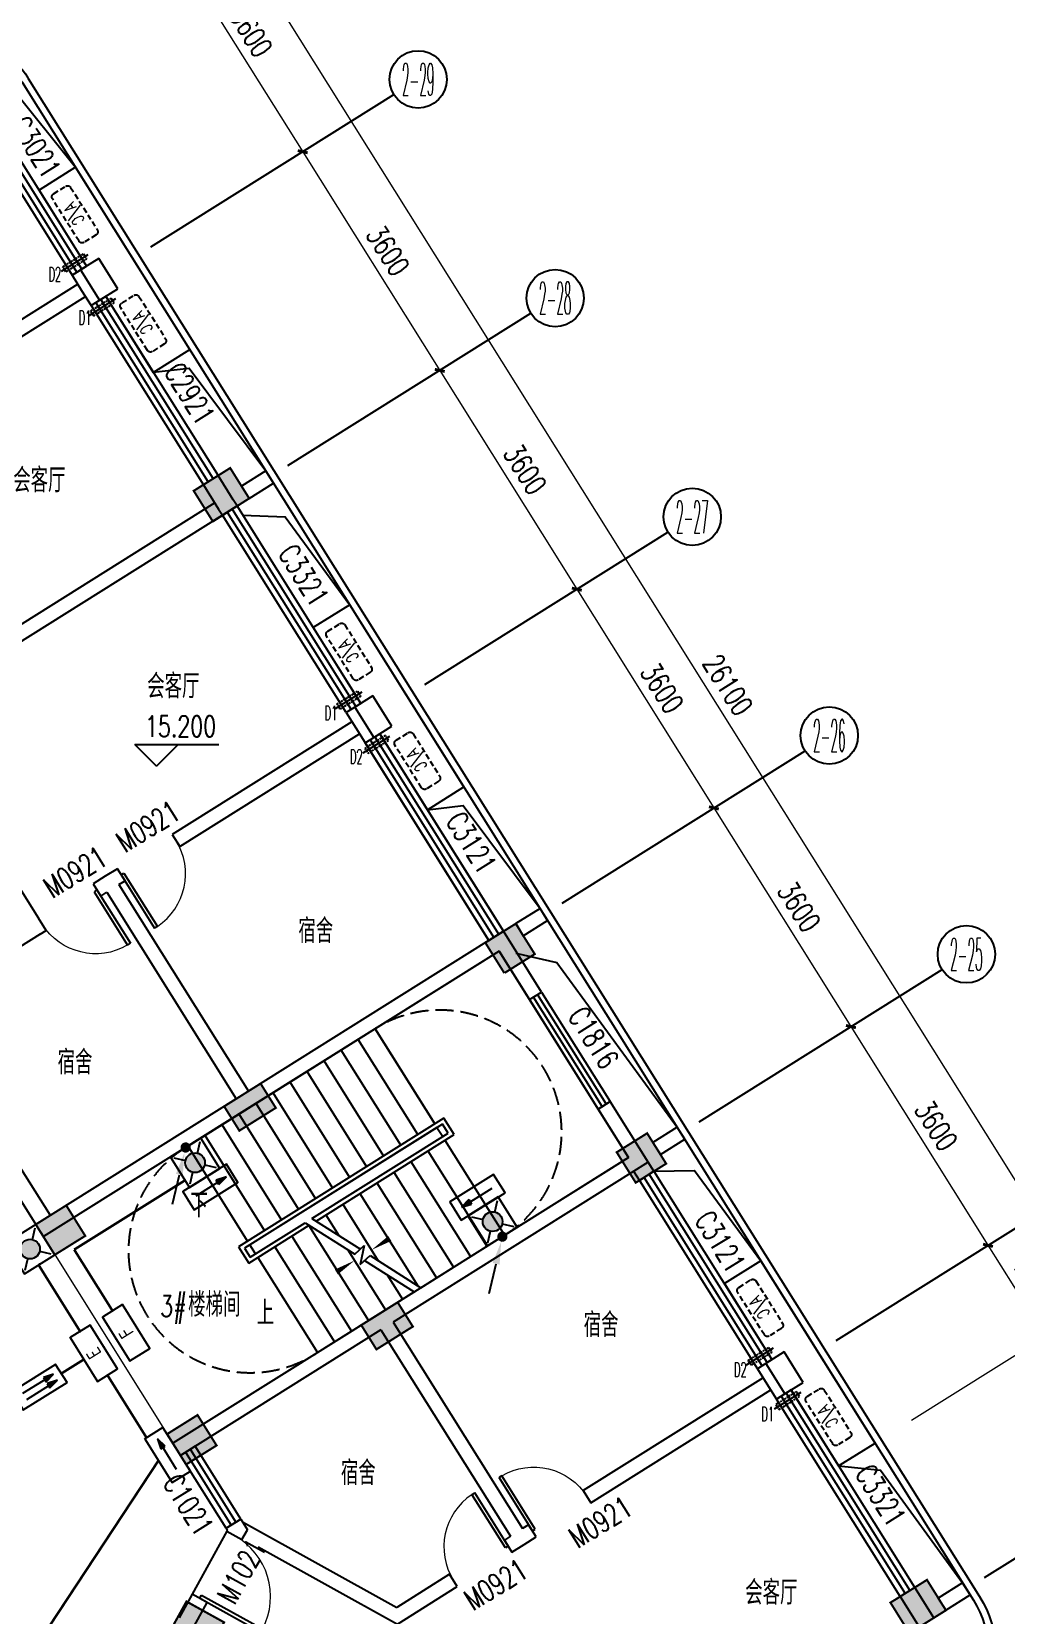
# Model space of a CAD drawing. Extents: x -9422388 to 15610651, y -1992469 to 953794.
# Drawn here: x -2544305 to -2530723, y -278050 to -255977 of the extents above; entities that cross this region are included whole.
import ezdxf
from ezdxf.enums import TextEntityAlignment as Align

# ---------------------------------------------------------------- set-up
doc = ezdxf.new("R2010")
doc.units = 0
doc.header["$LTSCALE"] = 1000
for name, pattern in [('( Hidden )', [0.375, 0.25, -0.125]), ('ACAD_ISO04W100', [30, 24, -3, 0, -3]), ('DASH', [0.35, 0.25, -0.1])]:
    doc.linetypes.add(name, pattern=pattern)
for name, color, linetype in [('A-ANNO-TEXT', 7, 'Continuous'), ('A-ELEV-LIN-0.3', 30, 'Continuous'), ('A-ELEV-LIN-0.4', 40, 'Continuous'), ('A-FLOR-HVAC', 4, 'Continuous'), ('A-FLOR-OTHER1-ON', 253, 'Continuous'), ('A-FLOR-OTHER2-ON', 83, 'Continuous'), ('A-SECT-DOOR', 141, 'Continuous'), ('AXIS', 3, 'Continuous'), ('AXIS_TEXT', 7, 'Continuous'), ('C-KZ', 2, 'Continuous'), ('C-Z-HATCH', 253, 'Continuous'), ('COLUMN', 9, 'Continuous'), ('DIM_ELEV', 3, 'Continuous'), ('DIM_SYMB', 3, 'Continuous'), ('EQUIP-应急', 3, 'Continuous'), ('LWIRE', 4, 'Continuous'), ('PUB_TEXT', 7, 'Continuous'), ('STAIR', 2, 'Continuous'), ('WALL', 9, 'Continuous'), ('WINDOW', 4, 'Continuous'), ('WINDOW_TEXT', 7, 'Continuous'), ('WIRE-应急', 1, 'DASH')]:
    doc.layers.add(name, color=color, linetype=linetype)
doc.layers.add('建筑底图', color=8, linetype='Continuous', lineweight=5)
doc.styles.add('_SIMPLEX', font='SIMPLEX.shx', dxfattribs={"width": 0.7})
doc.styles.add('_TCH_AXIS', font='COMPLEX', dxfattribs={"bigfont": 'GBCBIG'})
doc.styles.add('_TCH_DIM', font='SIMPLEX', dxfattribs={"bigfont": 'GBCBIG'})
doc.styles.add('_TCH_DIM_T3', font='SIMPLEX', dxfattribs={"width": 0.705882, "bigfont": 'GBCBIG'})
doc.styles.add('_TCH_WINDOW', font='SIMPLEX', dxfattribs={"height": 3.5, "bigfont": 'GBCBIG'})
doc.styles.add('_TEL_ATTDEF', font='GBENOR', dxfattribs={"width": 0.8, "height": 3, "bigfont": 'GBCBIG'})
doc.styles.add('_TEL_DIM', font='SIMPLEX', dxfattribs={"width": 0.8, "height": 3.5, "bigfont": 'HZTXT'})
doc.styles.add('COMPLEX', font='COMPLEX')
doc.styles.get("Standard").update_dxf_attribs({"font": 'gbenor.shx', "bigfont": 'gbcbig.shx'})
doc.dimstyles.new('_TCH_ARCH&&100', dxfattribs={"dimtxt": 297.5, "dimasz": 100, "dimexe": 250, "dimexo": 300, "dimgap": 126.25, "dimtad": 1, "dimdec": 0, "dimzin": 0, "dimdsep": 46, "dimtxsty": '_TCH_DIM_T3', "dimblk": 'ARCHTICK', "dimcen": 0.09, "dimclrt": 7, "dimazin": 2, "dimtfac": 1, "dimtdec": 0, "dimtix": 1, "dimtmove": 2, "dimatfit": 3, "dimfxl": 0, "dimtolj": 1, "dimtzin": 0, "dimarcsym": 0})

# ---------------------------------------------------------------- blocks, each defined once
blk = doc.blocks.new('KTWJ1')
at = {"layer": 'A-FLOR-HVAC', "color": 0, "linetype": '( Hidden )', "ltscale": 0.3}
blk.add_lwpolyline([(152982, -14209, 0.414214), (153032, -14259), (153732, -14259, 0.414214), (153782, -14209), (153782, -14009, 0.414214), (153732, -13959), (153032, -13959, 0.414214), (152982, -14009)], format="xyb", close=True, dxfattribs=at)
at = {"layer": 'A-FLOR-HVAC', "color": 0, "style": '_TCH_WINDOW', "width": 0.705882}
blk.add_text('A/C', height=170, dxfattribs=at).set_placement((153214, -14188))
blk = doc.blocks.new('KTB')
at = {"layer": 'A-SECT-DOOR', "color": 0}
for points in [[(1060656, -376423), (1061320, -377483), (1061828, -377164), (1060235, -374622), (1059726, -374941), (1060390, -376000)], [(1064480, -382524), (1065143, -383583), (1065652, -383265), (1064059, -380723), (1063550, -381041), (1064214, -382101)], [(1070215, -391675), (1070879, -392734), (1071387, -392416), (1069794, -389874), (1069286, -390192), (1069950, -391252)]]:
    blk.add_lwpolyline(points, dxfattribs=at)
at = {"layer": 'A-FLOR-HVAC', "color": 8, "xscale": -1}
for p, rotation in [((966813, -252808), 122.0782976835921), ((967766, -254329), 122.0782976836109), ((970637, -258909), 122.0782976835921), ((971590, -260429), 122.0782976836109), ((976372, -268060), 122.0782976835921), ((977325, -269581), 122.0782976836109)]:
    blk.add_blockref('KTWJ1', p, dxfattribs=dict(at, rotation=rotation))
blk = doc.blocks.new('宿舍楼柱网1')
at = {"layer": 'C-Z-HATCH'}
h = blk.add_hatch(color=0, dxfattribs=at)
h.dxf.hatch_style = 1
h.paths.add_polyline_path([(649437, 161642), (649946, 161960), (649681, 162384), (649172, 162066)])
h = blk.add_hatch(color=0, dxfattribs=at)
h.dxf.hatch_style = 1
h.paths.add_polyline_path([(653505, 155340), (653929, 155605), (653664, 156029), (653240, 155764)])
h = blk.add_hatch(color=0, dxfattribs=at)
h.dxf.hatch_style = 1
h.paths.add_polyline_path([(649809, 153142), (650317, 153460), (650105, 153799), (649597, 153481)])
h = blk.add_hatch(color=0, dxfattribs=at)
h.dxf.hatch_style = 1
h.paths.add_polyline_path([(655338, 152417), (655762, 152682), (655497, 153106), (655073, 152841)])
h = blk.add_hatch(color=0, dxfattribs=at)
h.dxf.hatch_style = 1
h.paths.add_polyline_path([(647235, 151411), (647659, 151675), (647394, 152100), (646970, 151835)])
h = blk.add_hatch(color=0, dxfattribs=at)
h.dxf.hatch_style = 1
h.paths.add_polyline_path([(651721, 150092), (652229, 150410), (652017, 150749), (651509, 150431)])
h = blk.add_hatch(color=0, dxfattribs=at)
h.dxf.hatch_style = 1
h.paths.add_polyline_path([(649067, 148487), (649491, 148752), (649226, 149176), (648802, 148911)])
h = blk.add_hatch(color=0, dxfattribs=at)
h.dxf.hatch_style = 1
h.paths.add_polyline_path([(659156, 146135), (659665, 146453), (659400, 146877), (658891, 146560)])
h = blk.add_hatch(color=0, dxfattribs=at)
h.dxf.hatch_style = 1
h.paths.add_polyline_path([(648829, 146138), (649071, 146576), (649596, 146285), (649354, 145848)])
at = {"layer": 'C-KZ', "color": 0, "const_width": 30}
for points in [[(649440, 161638), (649946, 161960), (649681, 162384), (649172, 162066), (649437, 161642)], [(653510, 155343), (653929, 155605), (653664, 156029), (653240, 155764), (653505, 155340)], [(649809, 153142), (650317, 153460), (650105, 153799), (649597, 153481), (649809, 153142)], [(655338, 152417), (655762, 152682), (655497, 153106), (655073, 152841), (655338, 152417)], [(647235, 151411), (647659, 151675), (647394, 152100), (646970, 151835), (647235, 151411)], [(651721, 150092), (652229, 150410), (652017, 150749), (651509, 150431), (651721, 150092)], [(649067, 148487), (649491, 148752), (649226, 149176), (648802, 148911), (649067, 148487)], [(659156, 146135), (659665, 146453), (659400, 146877), (658891, 146560), (659156, 146135)], [(648829, 146138), (649071, 146576), (649596, 146285), (649354, 145848), (648829, 146138)]]:
    blk.add_lwpolyline(points, dxfattribs=at)
blk = doc.blocks.new('A$C0CF77FE4')
at = {"layer": 'A-FLOR-OTHER2-ON', "color": 0, "linetype": 'ACAD_ISO04W100', "ltscale": 5}
blk.add_line((40, 440), (40, 0), dxfattribs=at)
at = {"layer": 'A-FLOR-OTHER2-ON', "color": 0, "linetype": 'DASH', "ltscale": 0.1}
blk.add_lwpolyline([(0, 390), (80, 390), (80, 50), (0, 50)], close=True, dxfattribs=at)
blk = doc.blocks.new('$DorLib2D$00000001')
at = {"color": 0}
for p, q in [((0.45, 0.975), (0.5, 0.975)), ((0.45, 0), (0.45, 0.975)), ((0.5, 0), (0.5, 0.975)), ((0.5, 0), (0.45, 0))]:
    blk.add_line(p, q, dxfattribs=at)
at = {"color": 0, "lineweight": 13}
blk.add_arc((0.475, 0), 0.975, 91.4693, 180, dxfattribs=at)
blk = doc.blocks.new('$TCHSYS$WIN2D')
at = {"color": 0}
for p, q in [((-0.5, 0.5), (0.5, 0.5)), ((-0.5, 0.5), (-0.5, -0.5)), ((0.5, 0.5), (0.5, -0.5)), ((0.5, 0.1667), (-0.5, 0.1667)), ((0.5, -0.1667), (-0.5, -0.1667)), ((-0.5, -0.5), (0.5, -0.5))]:
    blk.add_line(p, q, dxfattribs=at)
blk = doc.blocks.new('_ArchTick')
at = {"color": 0, "linetype": 'ByBlock', "const_width": 0.4}
blk.add_lwpolyline([(-0.5, -0.5), (0.5, 0.5)], dxfattribs=at)
blk = doc.blocks.new('*D706')
at = {"layer": 'AXIS', "color": 0, "lineweight": -2, "transparency": 16777216}
for p, q in [((2024689, -372524), (2027443, -370798)), ((2027231, -370931), (2041092, -393046)), ((2038550, -394639), (2041304, -392913))]:
    blk.add_line(p, q, dxfattribs=at)
at = {"layer": 'Defpoints', "color": 0, "transparency": 16777216}
for p in [(2024435, -372683), (2041092, -393046), (2038296, -394798)]:
    blk.add_point(p, dxfattribs=at)
at = {"layer": 'AXIS', "color": 0, "lineweight": -2, "transparency": 16777216, "xscale": 100, "yscale": 100, "zscale": 100}
for p, rotation in [((2027231, -370931), 122.0782976762225), ((2041092, -393046), 302.0782976762225)]:
    blk.add_blockref('_ArchTick', p, dxfattribs=dict(at, rotation=rotation))
at = {"layer": 'AXIS', "color": 7, "transparency": 16777216, "insert": (2034395, -381842), "char_height": 297.5, "attachment_point": 5, "rotation": 302.0783, "style": '_TCH_DIM_T3'}
blk.add_mtext('\\A1;26100', dxfattribs=at)
blk = doc.blocks.new('*D707')
at = {"layer": 'AXIS', "color": 0, "lineweight": -2, "transparency": 16777216}
for p, q in [((2038231, -394131), (2040307, -392830)), ((2040096, -392962), (2040042, -392878)), ((2040096, -392962), (2040414, -393471)), ((2038550, -394639), (2040626, -393338)), ((2040414, -393471), (2040467, -393555))]:
    blk.add_line(p, q, dxfattribs=at)
at = {"layer": 'Defpoints', "color": 0, "transparency": 16777216}
for p in [(2040414, -393471), (2037977, -394290), (2038296, -394798)]:
    blk.add_point(p, dxfattribs=at)
at = {"layer": 'AXIS', "color": 0, "lineweight": -2, "transparency": 16777216, "xscale": 100, "yscale": 100, "zscale": 100}
for p, rotation in [((2040096, -392962), 302.0782976762146), ((2040414, -393471), 122.0782976762145)]:
    blk.add_blockref('_ArchTick', p, dxfattribs=dict(at, rotation=rotation))
at = {"layer": 'AXIS', "color": 7, "transparency": 16777216, "insert": (2040488, -393070), "char_height": 297.5, "attachment_point": 5, "rotation": 302.0783, "style": '_TCH_DIM_T3'}
blk.add_mtext('\\A1;600', dxfattribs=at)
blk = doc.blocks.new('*D708')
at = {"layer": 'AXIS', "color": 0, "lineweight": -2, "transparency": 16777216}
for p, q in [((2036957, -392097), (2039033, -390796)), ((2038821, -390929), (2040096, -392962)), ((2038231, -394131), (2040307, -392830))]:
    blk.add_line(p, q, dxfattribs=at)
at = {"layer": 'Defpoints', "color": 0, "transparency": 16777216}
for p in [(2036703, -392256), (2040096, -392962), (2037977, -394290)]:
    blk.add_point(p, dxfattribs=at)
at = {"layer": 'AXIS', "color": 0, "lineweight": -2, "transparency": 16777216, "xscale": 100, "yscale": 100, "zscale": 100}
for p, rotation in [((2038821, -390929), 122.0782976762265), ((2040096, -392962), 302.0782976762264)]:
    blk.add_blockref('_ArchTick', p, dxfattribs=dict(at, rotation=rotation))
at = {"layer": 'AXIS', "color": 7, "transparency": 16777216, "insert": (2039691, -391799), "char_height": 297.5, "attachment_point": 5, "rotation": 302.0783, "style": '_TCH_DIM_T3'}
blk.add_mtext('\\A1;2400', dxfattribs=at)
blk = doc.blocks.new('*D709')
at = {"layer": 'AXIS', "color": 0, "lineweight": -2, "transparency": 16777216}
for p, q in [((2036160, -390826), (2038236, -389525)), ((2038024, -389658), (2038821, -390929)), ((2036957, -392097), (2039033, -390796))]:
    blk.add_line(p, q, dxfattribs=at)
at = {"layer": 'Defpoints', "color": 0, "transparency": 16777216}
for p in [(2035906, -390985), (2038821, -390929), (2036703, -392256)]:
    blk.add_point(p, dxfattribs=at)
at = {"layer": 'AXIS', "color": 0, "lineweight": -2, "transparency": 16777216, "xscale": 100, "yscale": 100, "zscale": 100}
for p, rotation in [((2038024, -389658), 122.0782976762215), ((2038821, -390929), 302.0782976762216)]:
    blk.add_blockref('_ArchTick', p, dxfattribs=dict(at, rotation=rotation))
at = {"layer": 'AXIS', "color": 7, "transparency": 16777216, "insert": (2038656, -390147), "char_height": 297.5, "attachment_point": 5, "rotation": 302.0783, "style": '_TCH_DIM_T3'}
blk.add_mtext('\\A1;1500', dxfattribs=at)
blk = doc.blocks.new('*D710')
at = {"layer": 'AXIS', "color": 0, "lineweight": -2, "transparency": 16777216}
for p, q in [((2034248, -387776), (2036324, -386475)), ((2036112, -386607), (2038024, -389658)), ((2036160, -390826), (2038236, -389525))]:
    blk.add_line(p, q, dxfattribs=at)
at = {"layer": 'Defpoints', "color": 0, "transparency": 16777216}
for p in [(2033994, -387935), (2038024, -389658), (2035906, -390985)]:
    blk.add_point(p, dxfattribs=at)
at = {"layer": 'AXIS', "color": 0, "lineweight": -2, "transparency": 16777216, "xscale": 100, "yscale": 100, "zscale": 100}
for p, rotation in [((2036112, -386607), 122.0782976762219), ((2038024, -389658), 302.0782976762218)]:
    blk.add_blockref('_ArchTick', p, dxfattribs=dict(at, rotation=rotation))
at = {"layer": 'AXIS', "color": 7, "transparency": 16777216, "insert": (2037301, -387987), "char_height": 297.5, "attachment_point": 5, "rotation": 302.0783, "style": '_TCH_DIM_T3'}
blk.add_mtext('\\A1;3600', dxfattribs=at)
blk = doc.blocks.new('*D711')
at = {"layer": 'AXIS', "color": 0, "lineweight": -2, "transparency": 16777216}
for p, q in [((2032337, -384725), (2034412, -383424)), ((2034201, -383557), (2036112, -386607)), ((2034248, -387776), (2036324, -386475))]:
    blk.add_line(p, q, dxfattribs=at)
at = {"layer": 'Defpoints', "color": 0, "transparency": 16777216}
for p in [(2032082, -384885), (2036112, -386607), (2033994, -387935)]:
    blk.add_point(p, dxfattribs=at)
at = {"layer": 'AXIS', "color": 0, "lineweight": -2, "transparency": 16777216, "xscale": 100, "yscale": 100, "zscale": 100}
for p, rotation in [((2034201, -383557), 122.0782976762216), ((2036112, -386607), 302.0782976762216)]:
    blk.add_blockref('_ArchTick', p, dxfattribs=dict(at, rotation=rotation))
at = {"layer": 'AXIS', "color": 7, "transparency": 16777216, "insert": (2035390, -384936), "char_height": 297.5, "attachment_point": 5, "rotation": 302.0783, "style": '_TCH_DIM_T3'}
blk.add_mtext('\\A1;3600', dxfattribs=at)
blk = doc.blocks.new('*D712')
at = {"layer": 'AXIS', "color": 0, "lineweight": -2, "transparency": 16777216}
for p, q in [((2030425, -381675), (2032501, -380374)), ((2032289, -380507), (2034201, -383557)), ((2032337, -384725), (2034412, -383424))]:
    blk.add_line(p, q, dxfattribs=at)
at = {"layer": 'Defpoints', "color": 0, "transparency": 16777216}
for p in [(2030170, -381834), (2034201, -383557), (2032082, -384885)]:
    blk.add_point(p, dxfattribs=at)
at = {"layer": 'AXIS', "color": 0, "lineweight": -2, "transparency": 16777216, "xscale": 100, "yscale": 100, "zscale": 100}
for p, rotation in [((2032289, -380507), 122.078297676223), ((2034201, -383557), 302.078297676223)]:
    blk.add_blockref('_ArchTick', p, dxfattribs=dict(at, rotation=rotation))
at = {"layer": 'AXIS', "color": 7, "transparency": 16777216, "insert": (2033478, -381886), "char_height": 297.5, "attachment_point": 5, "rotation": 302.0783, "style": '_TCH_DIM_T3'}
blk.add_mtext('\\A1;3600', dxfattribs=at)
blk = doc.blocks.new('*D713')
at = {"layer": 'AXIS', "color": 0, "lineweight": -2, "transparency": 16777216}
for p, q in [((2028513, -378625), (2030589, -377324)), ((2030377, -377456), (2032289, -380507)), ((2030425, -381675), (2032501, -380374))]:
    blk.add_line(p, q, dxfattribs=at)
at = {"layer": 'Defpoints', "color": 0, "transparency": 16777216}
for p in [(2028259, -378784), (2032289, -380507), (2030170, -381834)]:
    blk.add_point(p, dxfattribs=at)
at = {"layer": 'AXIS', "color": 0, "lineweight": -2, "transparency": 16777216, "xscale": 100, "yscale": 100, "zscale": 100}
for p, rotation in [((2030377, -377456), 122.078297676223), ((2032289, -380507), 302.078297676223)]:
    blk.add_blockref('_ArchTick', p, dxfattribs=dict(at, rotation=rotation))
at = {"layer": 'AXIS', "color": 7, "transparency": 16777216, "insert": (2031566, -378835), "char_height": 297.5, "attachment_point": 5, "rotation": 302.0783, "style": '_TCH_DIM_T3'}
blk.add_mtext('\\A1;3600', dxfattribs=at)
blk = doc.blocks.new('*D714')
at = {"layer": 'AXIS', "color": 0, "lineweight": -2, "transparency": 16777216}
for p, q in [((2026601, -375574), (2028677, -374273)), ((2028465, -374406), (2030377, -377456)), ((2028513, -378625), (2030589, -377324))]:
    blk.add_line(p, q, dxfattribs=at)
at = {"layer": 'Defpoints', "color": 0, "transparency": 16777216}
for p in [(2026347, -375734), (2030377, -377456), (2028259, -378784)]:
    blk.add_point(p, dxfattribs=at)
at = {"layer": 'AXIS', "color": 0, "lineweight": -2, "transparency": 16777216, "xscale": 100, "yscale": 100, "zscale": 100}
for p, rotation in [((2028465, -374406), 122.078297676224), ((2030377, -377456), 302.078297676224)]:
    blk.add_blockref('_ArchTick', p, dxfattribs=dict(at, rotation=rotation))
at = {"layer": 'AXIS', "color": 7, "transparency": 16777216, "insert": (2029654, -375785), "char_height": 297.5, "attachment_point": 5, "rotation": 302.0783, "style": '_TCH_DIM_T3'}
blk.add_mtext('\\A1;3600', dxfattribs=at)
blk = doc.blocks.new('*D715')
at = {"layer": 'AXIS', "color": 0, "lineweight": -2, "transparency": 16777216}
for p, q in [((2024689, -372524), (2026765, -371223)), ((2026553, -371356), (2028465, -374406)), ((2026601, -375574), (2028677, -374273))]:
    blk.add_line(p, q, dxfattribs=at)
at = {"layer": 'Defpoints', "color": 0, "transparency": 16777216}
for p in [(2024435, -372683), (2028465, -374406), (2026347, -375734)]:
    blk.add_point(p, dxfattribs=at)
at = {"layer": 'AXIS', "color": 0, "lineweight": -2, "transparency": 16777216, "xscale": 100, "yscale": 100, "zscale": 100}
for p, rotation in [((2026553, -371356), 122.0782976762225), ((2028465, -374406), 302.0782976762225)]:
    blk.add_blockref('_ArchTick', p, dxfattribs=dict(at, rotation=rotation))
at = {"layer": 'AXIS', "color": 7, "transparency": 16777216, "insert": (2027742, -372735), "char_height": 297.5, "attachment_point": 5, "rotation": 302.0783, "style": '_TCH_DIM_T3'}
blk.add_mtext('\\A1;3600', dxfattribs=at)
blk = doc.blocks.new('_AXISO')
at = {"color": 0}
blk.add_circle((0, 0), 0.5, dxfattribs=at)
at = {"layer": 'AXIS_TEXT', "color": 0, "style": 'COMPLEX', "width": 1.041667}
blk.add_attdef('A', text='', height=0.56, dxfattribs=at).set_placement((-0.25, -0.28), (0.25, -0.28), align=Align.FIT)
blk = doc.blocks.new('$equip$00002540')
blk.add_hatch(color=256).paths.add_polyline_path([(0.24, 0.372), (0.24, 0.228), (0.528, 0.3)])
for p, q in [((-0.72, 0.6), (-0.72, 0)), ((0.72, 0.6), (-0.72, 0.6)), ((0.72, 0), (0.72, 0.6)), ((-0.72, 0), (0.72, 0)), ((0.24, 0.372), (0.24, 0.228)), ((0.528, 0.3), (0.24, 0.372)), ((0.24, 0.228), (0.528, 0.3))]:
    blk.add_line(p, q)
at = {"color": 7}
blk.add_line((-0.48, 0.3), (0.48, 0.3), dxfattribs=at)
at = {"const_width": 0.04}
blk.add_lwpolyline([(-0.72, 0.6), (-0.72, 0), (0.72, 0), (0.72, 0.6), (-0.72, 0.6), (-0.72, 0)], dxfattribs=at)
for p in [(0, 0.6), (-0.72, 0.3), (0, 0), (0.72, 0.3)]:
    blk.add_point(p)
at = {"color": 7, "style": '_TEL_DIM', "flags": 1}
blk.add_attdef('A', text='', height=0.00002, dxfattribs=at).set_placement((0, 0), align=Align.MIDDLE_CENTER)
blk = doc.blocks.new('$equip$00002604')
blk.add_hatch(color=256).paths.add_polyline_path([(0.275, 0.5, 1), (-0.274, 0.5, 1)])
for p, q in [((-0.429, 0.929), (-0.194, 0.694)), ((0.194, 0.694), (0.429, 0.929)), ((-0.429, 0.071), (-0.194, 0.306)), ((0.194, 0.306), (0.429, 0.071))]:
    blk.add_line(p, q)
at = {"const_width": 0.04}
blk.add_lwpolyline([(-0.5, 1), (-0.5, 0), (0.5, 0), (0.5, 1), (-0.5, 1), (-0.5, 0)], dxfattribs=at)
blk.add_lwpolyline([(-0.5, 1), (-0.5, 0), (0.5, 0), (0.5, 1)], close=True)
blk.add_circle((0, 0.5), 0.275)
for p in [(0, 1), (-0.5, 0.5), (0.5, 0.5), (0, 0)]:
    blk.add_point(p)
at = {"color": 7, "style": '_TEL_DIM', "flags": 1}
blk.add_attdef('A', text='', height=0.000025, dxfattribs=at).set_placement((0, 0), align=Align.MIDDLE_CENTER)
blk = doc.blocks.new('$equip$00002534')
for p, q in [((-0.72, 0.66), (-0.72, 0)), ((0.72, 0.66), (-0.72, 0.66)), ((0.72, 0), (0.72, 0.66)), ((-0.72, 0), (0.72, 0))]:
    blk.add_line(p, q)
at = {"const_width": 0.04}
blk.add_lwpolyline([(-0.72, 0.66), (-0.72, 0), (0.72, 0), (0.72, 0.66), (-0.72, 0.66), (-0.72, 0)], dxfattribs=at)
for p in [(0, 0.66), (-0.72, 0.33), (0, 0), (0.72, 0.33)]:
    blk.add_point(p)
at = {"color": 7, "style": '_TEL_DIM'}
blk.add_attdef('$TEXT$', text='', height=0.4, dxfattribs=at).set_placement((0, 0.33), align=Align.MIDDLE_CENTER)
at = {"color": 7, "style": '_TEL_DIM', "flags": 1}
blk.add_attdef('A', text='', height=0.00002, dxfattribs=at).set_placement((0, 0), align=Align.MIDDLE_CENTER)
blk = doc.blocks.new('$equip$00002541')
blk.add_hatch(color=256).paths.add_polyline_path([(-0.24, 0.372), (-0.528, 0.3), (-0.24, 0.228)])
for p, q in [((-0.72, 0.6), (-0.72, 0)), ((0.72, 0.6), (-0.72, 0.6)), ((0.72, 0), (0.72, 0.6)), ((-0.72, 0), (0.72, 0)), ((-0.24, 0.372), (-0.528, 0.3)), ((-0.528, 0.3), (-0.24, 0.228)), ((-0.24, 0.372), (-0.24, 0.228))]:
    blk.add_line(p, q)
at = {"color": 7}
blk.add_line((-0.48, 0.3), (0.48, 0.3), dxfattribs=at)
at = {"const_width": 0.04}
blk.add_lwpolyline([(-0.72, 0.6), (-0.72, 0), (0.72, 0), (0.72, 0.6), (-0.72, 0.6), (-0.72, 0)], dxfattribs=at)
for p in [(0, 0.6), (-0.72, 0.3), (0, 0), (0.72, 0.3)]:
    blk.add_point(p)
at = {"color": 7, "style": '_TEL_DIM', "flags": 1}
blk.add_attdef('A', text='', height=0.00002, dxfattribs=at).set_placement((0, 0), align=Align.MIDDLE_CENTER)
blk = doc.blocks.new('$TelecSys$00000081')
for p, q in [((0.104, 0.104), (0.104, 0.104)), ((-0.104, -0.104), (-0.104, -0.104)), ((-1.15, -1.15), (-0.55, -0.55))]:
    blk.add_line(p, q)
at = {"const_width": 0.142}
blk.add_lwpolyline([(0.071, 0, 1), (-0.071, 0, 1)], format="xyb", close=True, dxfattribs=at)
blk.add_solid([(-0.62, -0.48), (-0.48, -0.62), (-0.1, -0.1)])
at = {"width": 0.8, "flags": 9}
blk.add_attdef('A', (0, 0), '', height=0.00002, rotation=180, dxfattribs=at)
blk = doc.blocks.new('$equip$00003179')
for p, q in [((0.72, 0.66), (-0.72, 0.66)), ((-0.72, 0.66), (-0.72, 0)), ((0.72, 0), (0.72, 0.66)), ((-0.72, 0), (0.72, 0))]:
    blk.add_line(p, q)
at = {"const_width": 0.04}
blk.add_lwpolyline([(-0.72, 0.66), (-0.72, 0), (0.72, 0), (0.72, 0.66), (-0.72, 0.66), (-0.72, 0)], dxfattribs=at)
for p in [(0, 0.66), (-0.72, 0.33), (0, 0), (0.72, 0.33)]:
    blk.add_point(p)
at = {"color": 7, "style": '_TEL_DIM'}
blk.add_attdef('$TEXT$', text='', height=0.4, dxfattribs=at).set_placement((0, 0.33), align=Align.MIDDLE_CENTER)
at = {"color": 7, "style": '_TEL_DIM', "flags": 1}
for tag in ['A', 'REMARK']:
    blk.add_attdef(tag, text='', height=0.00002, dxfattribs=at).set_placement((0, 0), align=Align.MIDDLE_CENTER)
blk = doc.blocks.new('$equip$00003170')
for points in [[(0.24, 0.472), (0.24, 0.328), (0.528, 0.4)], [(0.24, 0.272), (0.24, 0.128), (0.528, 0.2)]]:
    blk.add_hatch(color=256).paths.add_polyline_path(points)
for p, q in [((0.72, 0.6), (-0.72, 0.6)), ((-0.72, 0.6), (-0.72, 0)), ((0.528, 0.4), (0.24, 0.472)), ((0.24, 0.472), (0.24, 0.328)), ((0.72, 0), (0.72, 0.6)), ((-0.72, 0), (0.72, 0)), ((0.24, 0.328), (0.528, 0.4)), ((0.528, 0.2), (0.24, 0.272)), ((0.24, 0.272), (0.24, 0.128)), ((0.24, 0.128), (0.528, 0.2))]:
    blk.add_line(p, q)
at = {"color": 7}
for p, q in [((-0.48, 0.4), (0.48, 0.4)), ((-0.48, 0.2), (0.48, 0.2))]:
    blk.add_line(p, q, dxfattribs=at)
at = {"const_width": 0.04}
blk.add_lwpolyline([(-0.72, 0.6), (-0.72, 0), (0.72, 0), (0.72, 0.6), (-0.72, 0.6), (-0.72, 0)], dxfattribs=at)
for p in [(0, 0.6), (-0.72, 0.3), (0, 0), (0.72, 0.3)]:
    blk.add_point(p)
at = {"color": 7, "style": '_TEL_DIM', "flags": 1}
for tag in ['A', 'REMARK']:
    blk.add_attdef(tag, text='', height=0.00002, dxfattribs=at).set_placement((0, 0), align=Align.MIDDLE_CENTER)
blk = doc.blocks.new('5555')
at = {"color": 8}
blk.add_lwpolyline([(2024848.4, -389536.7), (2026654.1, -392417.6)], dxfattribs=at)
at = {"layer": 'A-ELEV-LIN-0.3', "color": 8}
for points in [[(2015400.1, -378228), (2015400.1, -378228, -0.4142136), (2015621.4, -377263.1), (2022569.5, -372908.3, -0.4142136), (2024637.1, -373382.6), (2037907.3, -394555, -0.2728148), (2037948.7, -396077.9), (2033730, -403701.1, -0.2728148), (2032417.5, -404474.7), (1988430.2, -404474.7, -0.4142134), (1986830.2, -402874.7), (1986830.2, -394774.7, -0.4142137), (1987530.2, -394074.7), (1987530.2, -394074.7)], [(2015484.8, -378174.9), (2015484.8, -378174.9, -0.4142136), (2015674.5, -377347.8), (2022622.6, -372993, -0.4142136), (2024552.3, -373435.7), (2037822.6, -394608.1, -0.2728148), (2037861.2, -396029.5), (2033642.5, -403652.6, -0.2728148), (2032417.5, -404374.7), (2009430.2, -404374.7)]]:
    blk.add_lwpolyline(points, format="xyb", dxfattribs=at)
for points in [[(2028057.5, -379028.1), (2027951.2, -378858.6), (2027612.3, -379071), (2027718.5, -379240.5)], [(2031881.2, -385128.8), (2031775, -384959.3), (2031436.1, -385171.8), (2031542.3, -385341.2)], [(2033793.1, -388179.2), (2033686.9, -388009.7), (2033348, -388222.1), (2033454.2, -388391.6)], [(2037776.2, -394534.1), (2037670, -394364.6), (2037331, -394577), (2037437.3, -394746.5)]]:
    blk.add_lwpolyline(points, close=True, dxfattribs=at)
at = {"layer": 'A-ELEV-LIN-0.4', "color": 8}
for points in [[(2023887.5, -373500.5), (2024378.5, -373476.5), (2025295.9, -374622)], [(2026380.7, -377482.6), (2026881.5, -377425.4), (2027951.2, -378858.6)], [(2026380.7, -377482.6), (2026881.5, -377425.4), (2027951.2, -378858.6)], [(2027630.7, -379475), (2028219.9, -379498.5), (2029119.6, -380722.7)], [(2030204.5, -383583.3), (2030705.3, -383526.1), (2031775, -384959.3)], [(2031436.2, -385585.2), (2032008.4, -385711.6), (2033686.9, -388009.7)], [(2033364.6, -388625.2), (2033930.6, -388615.6), (2034855.2, -389873.8)], [(2035940.1, -392734.4), (2036524.3, -392791.7), (2037670, -394364.6)]]:
    blk.add_lwpolyline(points, dxfattribs=at)
at = {"layer": 'A-FLOR-OTHER1-ON', "color": 8, "linetype": 'DASH'}
for centre, start, end in [((2030377.6, -388077.5), 302.07807, 122.0783), ((2027734, -389734.5), 122.07818, 302.0783)]:
    blk.add_arc(centre, 1700, start, end, dxfattribs=at)
at = {"layer": 'AXIS', "color": 8}
for p, q in [((2026346.7, -375733.6), (2029736, -373609.3)), ((2028258.5, -378784), (2031647.8, -376659.7)), ((2030170.4, -381834.4), (2033559.7, -379710.1)), ((2032082.3, -384884.7), (2035471.6, -382760.4)), ((2033994.2, -387935.1), (2037383.5, -385810.8)), ((2035906.1, -390985.5), (2039295.4, -388861.2)), ((2037977.3, -394290), (2041366.6, -392165.7))]:
    blk.add_line(p, q, dxfattribs=at)
at = {"layer": 'COLUMN', "color": 8}
for p, q in [((2025620.8, -375893.6), (2025366.6, -376052.9)), ((2025886.3, -376317.2), (2025620.8, -375893.6)), ((2025366.6, -376052.9), (2025632.1, -376476.6)), ((2025632.1, -376476.6), (2025886.3, -376317.2)), ((2029444.5, -381994.3), (2029190.3, -382153.6)), ((2029710.1, -382418), (2029444.5, -381994.3)), ((2029190.3, -382153.6), (2029455.9, -382577.3)), ((2029455.9, -382577.3), (2029710.1, -382418)), ((2035180.2, -391145.4), (2034926, -391304.7)), ((2034926, -391304.7), (2035191.5, -391728.4)), ((2035445.7, -391569), (2035180.2, -391145.4)), ((2035191.5, -391728.4), (2035445.7, -391569))]:
    blk.add_line(p, q, dxfattribs=at)
at = {"layer": 'DIM_ELEV', "color": 8}
for p, q in [((2026425.5, -382973.5), (2026125.5, -382673.5)), ((2026125.5, -382673.5), (2027296.3, -382673.5)), ((2026425.5, -382973.5), (2026725.5, -382673.5))]:
    blk.add_line(p, q, dxfattribs=at)
at = {"layer": 'DIM_SYMB', "color": 8}
for points in [[(2027177.9, -389035.6, 0, 0, 0), (2030770.6, -386783.8, 0, 0, 0), (2031713.3, -388287.8, 0, 0, 0), (2029425.5, -389721.7, 0, 80, 0), (2029679.7, -389562.4, 0, 0, 0)], [(2028120.6, -390539.6, 0, 0, 0), (2029188.2, -389870.4, 0, 80, 0), (2028934, -390029.7, 0, 0, 0)]]:
    blk.add_lwpolyline(points, format="xyseb", dxfattribs=at)
at = {"layer": 'STAIR', "color": 8}
for p, q in [((2031203.4, -385553.7), (2029474.8, -386637.1)), ((2033009, -388434.6), (2031203.4, -385553.7)), ((2029474.8, -386637.1), (2026865.1, -388272.8)), ((2030306, -387963.1), (2029474.8, -386637.1)), ((2029474.8, -386637.1), (2030306, -387963.1)), ((2029831.5, -388260.5), (2029000.3, -386934.5)), ((2030068.7, -388111.8), (2029237.6, -386785.8)), ((2029594.2, -388409.2), (2028763.1, -387083.2)), ((2029119.7, -388706.6), (2028288.6, -387380.6)), ((2029357, -388557.9), (2028525.8, -387231.9)), ((2028882.5, -388855.3), (2028051.3, -387529.3)), ((2028408, -389152.7), (2027576.8, -387826.7)), ((2028645.2, -389004), (2027814.1, -387678)), ((2028170.7, -389301.4), (2027339.6, -387975.4)), ((2030433.1, -387883.5), (2027569.1, -389678.5)), ((2030414.1, -387966.2), (2027651.8, -389697.5)), ((2030337.8, -388014), (2027728.1, -389649.7)), ((2030337.8, -388014), (2030417.5, -388141.1)), ((2030493.7, -388093.3), (2030414.1, -387966.2)), ((2030576.4, -388112.2), (2030433.1, -387883.5)), ((2027933.5, -389450.1), (2027102.3, -388124.1)), ((2028594.4, -389283.7), (2030493.7, -388093.3)), ((2028594.4, -389283.7), (2030417.5, -388141.1)), ((2028650.4, -389319.4), (2030576.4, -388112.2)), ((2030449.3, -388191.9), (2031280.5, -389518)), ((2030449.3, -388191.9), (2031280.5, -389518)), ((2027696.2, -389598.8), (2026865.1, -388272.8)), ((2029974.8, -388489.3), (2030806, -389815.4)), ((2030212.1, -388340.6), (2031043.2, -389666.7)), ((2031280.5, -389518), (2033009, -388434.6)), ((2029737.6, -388638), (2030568.7, -389964.1)), ((2029500.3, -388786.7), (2030331.5, -390112.8)), ((2029025.8, -389084.1), (2029519.8, -389872.2)), ((2029263.1, -388935.4), (2030069.3, -390221.6)), ((2027731.5, -389824.6), (2028500.5, -389342.6)), ((2027807.7, -389776.8), (2028500.5, -389342.6)), ((2028500.5, -389342.6), (2029192.9, -389782.9)), ((2028594.4, -389283.7), (2029269.2, -389712.9)), ((2028788.6, -389232.8), (2028970.4, -389522.8)), ((2027712.5, -389907.3), (2028556.6, -389378.2)), ((2028314.1, -389530.2), (2029145.2, -390856.3)), ((2028551.3, -389381.5), (2029382.5, -390707.6)), ((2030113.2, -390249.6), (2031280.5, -389518)), ((2027569.1, -389678.5), (2027712.5, -389907.3)), ((2027651.8, -389697.5), (2027731.5, -389824.6)), ((2027807.7, -389776.8), (2027728.1, -389649.7)), ((2028076.8, -389678.9), (2028908, -391005)), ((2029093.9, -389719.9), (2029619.7, -390558.9)), ((2029192.9, -389782.9), (2029324.4, -389662.2)), ((2029324.4, -389662.2), (2029266.4, -389924.8)), ((2029266.4, -389924.8), (2029404, -389798.6)), ((2029404, -389798.6), (2030113.2, -390249.6)), ((2027839.6, -389827.6), (2028670.7, -391153.7)), ((2029327.7, -389868.6), (2030019.3, -390308.4)), ((2029643.3, -390069.3), (2029857, -390410.2)), ((2028670.7, -391153.7), (2030019.3, -390308.4))]:
    blk.add_line(p, q, dxfattribs=at)
at = {"layer": 'WALL', "color": 8}
for p, q in [((2025451.3, -375999.7), (2025247.9, -376127.2)), ((2025247.9, -376127.2), (2025380.7, -376339.1)), ((2025451.3, -375999.8), (2025451.3, -375999.7)), ((2025327.6, -376254.3), (2022819.5, -377826.3)), ((2025380.7, -376339.1), (2025513.5, -376550.9)), ((2022925.7, -377995.8), (2025433.8, -376423.8)), ((2025513.5, -376550.9), (2025632.1, -376476.6)), ((2027283.5, -378923), (2027080.2, -379050.5)), ((2027496, -379262), (2027283.5, -378923)), ((2027080.2, -379050.5), (2027292.6, -379389.4)), ((2027239.5, -379304.7), (2021121.8, -383139.1)), ((2027292.6, -379389.4), (2027345.7, -379474.2)), ((2027345.7, -379474.2), (2027549.1, -379346.7)), ((2027549.1, -379346.7), (2027496, -379262)), ((2027345.7, -379474.2), (2021228, -383308.6)), ((2029190.3, -382153.6), (2029071.7, -382228)), ((2029071.7, -382228), (2029204.5, -382439.8)), ((2029151.4, -382355.1), (2026643.3, -383927.1)), ((2026749.5, -384096.5), (2029257.6, -382524.5)), ((2029204.5, -382439.8), (2031063.2, -385405.4)), ((2029540.6, -382524.2), (2031266.6, -385278)), ((2023823.2, -383570.2), (2024779.2, -385095.4)), ((2026643.3, -383927.1), (2026749.5, -384096.5)), ((2025711.2, -384511.2), (2025541.8, -384617.5)), ((2025880.7, -384405), (2025711.2, -384511.2)), ((2025986.9, -384574.5), (2025880.7, -384405)), ((2025541.8, -384617.5), (2025648, -384786.9)), ((2025648, -384786.9), (2025732.7, -384733.8)), ((2025732.7, -384733.8), (2027538.4, -387614.7)), ((2025902.2, -384627.6), (2025986.9, -384574.5)), ((2025902.2, -384627.6), (2027707.9, -387508.5)), ((2024885.4, -385264.9), (2024779.2, -385095.4)), ((2024800.7, -385318), (2022936.6, -386486.4)), ((2024800.7, -385318), (2024885.4, -385264.9)), ((2031266.6, -385278), (2027707.9, -387508.5)), ((2031797.7, -386125.3), (2031266.6, -385278)), ((2031203.4, -385553.7), (2027729.3, -387731.1)), ((2031203.4, -385553.7), (2031628.2, -386231.5)), ((2031628.2, -386231.5), (2031797.7, -386125.3)), ((2027538.4, -387614.7), (2024742.2, -389367.3)), ((2027729.3, -387731.1), (2024848.4, -389536.7)), ((2032753.6, -387650.5), (2032584.2, -387756.7)), ((2032584.2, -387756.7), (2033009, -388434.6)), ((2033284.7, -388497.8), (2032753.6, -387650.5)), ((2033009, -388434.6), (2029535, -390612)), ((2024317.4, -388689.4), (2024742.2, -389367.3)), ((2024945.6, -389239.8), (2024520.7, -388562)), ((2033284.7, -388497.8), (2029725.9, -390728.3)), ((2033081.3, -388625.3), (2033161, -388752.4)), ((2033161, -388752.4), (2033364.4, -388624.9)), ((2033364.4, -388624.9), (2033284.7, -388497.8)), ((2024848.4, -389536.7), (2024742.2, -389367.3)), ((2029535, -390612), (2026654.1, -392417.6)), ((2029556.5, -390834.5), (2026760.3, -392587.1)), ((2029556.5, -390834.5), (2031362.1, -393715.4)), ((2029725.9, -390728.3), (2031531.6, -393609.2)), ((2034926, -391304.7), (2034807.3, -391379.1)), ((2034887, -391506.2), (2032378.9, -393078.1)), ((2034807.3, -391379.1), (2034940.1, -391590.9)), ((2032485.1, -393247.6), (2034993.2, -391675.6)), ((2034940.1, -391590.9), (2035072.9, -391802.7)), ((2035072.9, -391802.7), (2035191.5, -391728.4)), ((2026760.3, -392587.1), (2026654.1, -392417.6)), ((2026760.3, -392587.1), (2026963.7, -392459.6)), ((2032378.9, -393078.1), (2032485.1, -393247.6)), ((2027397, -393602.9), (2027600.4, -393475.5)), ((2027600.4, -393475.5), (2027694.1, -393625)), ((2027625, -393514.8), (2029779.7, -394707.3)), ((2031616.3, -393556.1), (2031531.6, -393609.2)), ((2031722.6, -393725.6), (2031616.3, -393556.1)), ((2027397, -393602.9), (2027415.6, -393632.6)), ((2027415.6, -393632.6), (2027408.1, -393646.2)), ((2027408.1, -393646.2), (2027618.1, -393762.4)), ((2027618.1, -393762.4), (2027694.1, -393625)), ((2031362.1, -393715.4), (2031277.4, -393768.5)), ((2031277.4, -393768.5), (2031383.6, -393938)), ((2031553.1, -393831.8), (2031722.6, -393725.6)), ((2027844.4, -393864.8), (2029786, -394939.3)), ((2031383.6, -393938), (2031553.1, -393831.8)), ((2030514.8, -394246.5), (2029779.7, -394707.3)), ((2029786, -394939.3), (2030621, -394416)), ((2030621, -394416), (2030514.8, -394246.5)), ((2037002.2, -394429.1), (2036798.9, -394556.5)), ((2037267.8, -394852.7), (2037002.2, -394429.1)), ((2026923.9, -394521.2), (2026739.9, -394853.6)), ((2027133.9, -394637.4), (2026923.9, -394521.2)), ((2026949.9, -394969.9), (2027133.9, -394637.4)), ((2036798.9, -394556.5), (2037064.4, -394980.2))]:
    blk.add_line(p, q, dxfattribs=at)
at = {"layer": 'WINDOW', "color": 8}
blk.add_line((2027408.1, -393646.2), (2026923.9, -394521.2), dxfattribs=at)
at = {"color": 8}
blk.add_blockref('宿舍楼柱网1', (1377772.3, -541201.1), dxfattribs=at)
at = {"layer": 'A-FLOR-OTHER2-ON', "color": 8, "linetype": 'DASH', "rotation": 122.0783001587689}
for p in [(2025492.3, -375871.7), (2029316.1, -381972.4), (2035051.7, -391123.5)]:
    blk.add_blockref('A$C0CF77FE4', p, dxfattribs=at)
at = {"layer": 'A-FLOR-OTHER2-ON', "color": 8, "linetype": 'DASH', "xscale": -1, "rotation": 122.0783001587689}
for p in [(2025836.3, -376420.5), (2029660.1, -382521.2), (2035395.7, -391672.3)]:
    blk.add_blockref('A$C0CF77FE4', p, dxfattribs=at)
at = {"layer": 'A-SECT-DOOR', "color": 8}
blk.add_blockref('KTB', (965061, 0), dxfattribs=at)
at = {"layer": 'AXIS', "color": 8}
ref = blk.add_blockref('_AXISO', (2030074.9, -373396.9), dxfattribs=dict(at, xscale=800, yscale=800, zscale=800))
ref.add_attrib('A', '2-29', dxfattribs={"layer": 'AXIS_TEXT', "color": 8, "height": 452.55, "style": '_TCH_AXIS', "width": 0.2625}).set_placement((2029848.6, -373623.2), (2030301.2, -373623.2), align=Align.FIT)
ref = blk.add_blockref('_AXISO', (2031986.8, -376447.3), dxfattribs=dict(at, xscale=800, yscale=800, zscale=800))
ref.add_attrib('A', '2-28', dxfattribs={"layer": 'AXIS_TEXT', "color": 8, "height": 452.55, "style": '_TCH_AXIS', "width": 0.2625}).set_placement((2031760.5, -376673.5), (2032213, -376673.5), align=Align.FIT)
ref = blk.add_blockref('_AXISO', (2033898.6, -379497.6), dxfattribs=dict(at, xscale=800, yscale=800, zscale=800))
ref.add_attrib('A', '2-27', dxfattribs={"layer": 'AXIS_TEXT', "color": 8, "height": 452.55, "style": '_TCH_AXIS', "width": 0.2625}).set_placement((2033672.4, -379723.9), (2034124.9, -379723.9), align=Align.FIT)
ref = blk.add_blockref('_AXISO', (2035810.5, -382548), dxfattribs=dict(at, xscale=800, yscale=800, zscale=800))
ref.add_attrib('A', '2-26', dxfattribs={"layer": 'AXIS_TEXT', "color": 8, "height": 452.55, "style": '_TCH_AXIS', "width": 0.2625}).set_placement((2035584.3, -382774.3), (2036036.8, -382774.3), align=Align.FIT)
ref = blk.add_blockref('_AXISO', (2037722.4, -385598.4), dxfattribs=dict(at, xscale=800, yscale=800, zscale=800))
ref.add_attrib('A', '2-25', dxfattribs={"layer": 'AXIS_TEXT', "color": 8, "height": 452.55, "style": '_TCH_AXIS', "width": 0.2625}).set_placement((2037496.1, -385824.6), (2037948.7, -385824.6), align=Align.FIT)
at = {"layer": 'WINDOW', "color": 8}
ref = blk.add_blockref('$TCHSYS$WIN2D', (2024566.3, -374813.7), dxfattribs=dict(at, xscale=2950, yscale=-240, zscale=2950, rotation=302.078297676223))
ref.add_attrib('A', 'C3021', (2024372.7, -374036.4), dxfattribs={"layer": 'WINDOW_TEXT', "color": 8, "height": 297.5, "rotation": 302.0783, "style": '_TCH_WINDOW', "width": 0.705882})
ref = blk.add_blockref('$TCHSYS$WIN2D', (2026398.5, -377737), dxfattribs=dict(at, xscale=2950, yscale=240, zscale=2950, rotation=302.0782976762235))
ref.add_attrib('A', 'C2921', (2026521.1, -377473.8), dxfattribs={"layer": 'WINDOW_TEXT', "color": 8, "height": 297.5, "rotation": 302.0783, "style": '_TCH_WINDOW', "width": 0.705882})
ref = blk.add_blockref('$TCHSYS$WIN2D', (2028310.4, -380787.3), dxfattribs=dict(at, xscale=3250, yscale=-240, zscale=3250, rotation=122.078297676223))
ref.add_attrib('A', 'C3321', (2028111.8, -380007.5), dxfattribs={"layer": 'WINDOW_TEXT', "color": 8, "height": 297.5, "rotation": 302.0783, "style": '_TCH_WINDOW', "width": 0.705882})
ref = blk.add_blockref('$TCHSYS$WIN2D', (2030302, -383964.9), dxfattribs=dict(at, xscale=-3250.245230073956, yscale=-240, zscale=-3250.245230073956, rotation=302.0782976762235))
ref.add_attrib('A', 'C3121', (2030450.1, -383739.1), dxfattribs={"layer": 'WINDOW_TEXT', "color": 8, "height": 297.5, "rotation": 302.0783, "style": '_TCH_WINDOW', "width": 0.705882})
ref = blk.add_blockref('$DorLib2D$00000001', (2026315.1, -384250.8), dxfattribs=dict(at, xscale=900, yscale=900, zscale=900, rotation=212.0782976762205))
ref.add_attrib('A', 'M0921', (2025987.4, -384189.2), dxfattribs={"layer": 'WINDOW_TEXT', "color": 8, "height": 297.5, "rotation": 32.0783, "style": '_TCH_WINDOW', "width": 0.705882})
ref = blk.add_blockref('$DorLib2D$00000001', (2025213.6, -384941.2), dxfattribs=dict(at, xscale=-900, yscale=900, zscale=-900, rotation=212.0782976762193))
ref.add_attrib('A', 'M0921', (2024970.6, -384826.5), dxfattribs={"layer": 'WINDOW_TEXT', "color": 8, "height": 297.5, "rotation": 32.0783, "style": '_TCH_WINDOW', "width": 0.705882})
ref = blk.add_blockref('$TCHSYS$WIN2D', (2032190.9, -386941), dxfattribs=dict(at, xscale=1800, yscale=-200, zscale=1800, rotation=302.078297676223))
ref.add_attrib('A', 'C1816', (2032154.3, -386456.5), dxfattribs={"layer": 'WINDOW_TEXT', "color": 8, "height": 297.5, "rotation": 302.0783, "style": '_TCH_WINDOW', "width": 0.705882})
ref = blk.add_blockref('$TCHSYS$WIN2D', (2034085.9, -390002), dxfattribs=dict(at, xscale=3100, yscale=240, zscale=3100, rotation=302.0782976762235))
ref.add_attrib('A', 'C3121', (2033920, -389303.3), dxfattribs={"layer": 'WINDOW_TEXT', "color": 8, "height": 297.5, "rotation": 302.0783, "style": '_TCH_WINDOW', "width": 0.705882})
ref = blk.add_blockref('$TCHSYS$WIN2D', (2036037.6, -393115.9), dxfattribs=dict(at, xscale=-3250, yscale=240, zscale=-3250, rotation=302.078297676224))
ref.add_attrib('A', 'C3321', (2036159, -392839.3), dxfattribs={"layer": 'WINDOW_TEXT', "color": 8, "height": 297.5, "rotation": 302.0783, "style": '_TCH_WINDOW', "width": 0.705882})
ref = blk.add_blockref('$TCHSYS$WIN2D', (2027180.3, -393031.3), dxfattribs=dict(at, xscale=-1198.865223037758, yscale=240, zscale=-1198.865223037758, rotation=302.0782976762271))
ref.add_attrib('A', 'C1021', (2026501.9, -392972.7), dxfattribs={"layer": 'WINDOW_TEXT', "color": 8, "height": 297.5, "rotation": 302.0783, "style": '_TCH_WINDOW', "width": 0.705882})
ref = blk.add_blockref('$DorLib2D$00000001', (2032050.7, -393401.9), dxfattribs=dict(at, xscale=900, yscale=-900, zscale=900, rotation=212.078297675984))
ref.add_attrib('A', 'M0921', (2032299.4, -393890.2), dxfattribs={"layer": 'WINDOW_TEXT', "color": 8, "height": 297.5, "rotation": 32.0783, "style": '_TCH_WINDOW', "width": 0.705882})
ref = blk.add_blockref('$DorLib2D$00000001', (2030949.2, -394092.3), dxfattribs=dict(at, xscale=-900, yscale=-900, zscale=-900, rotation=212.0782976759845))
ref.add_attrib('A', 'M0921', (2030840.1, -394762.2), dxfattribs={"layer": 'WINDOW_TEXT', "color": 8, "height": 297.5, "rotation": 32.0783, "style": '_TCH_WINDOW', "width": 0.705882})
ref = blk.add_blockref('$DorLib2D$00000001', (2027271, -394141.8), dxfattribs=dict(at, xscale=1000, yscale=1000, zscale=1000, rotation=241.0390968111822))
ref.add_attrib('A', 'M1021', (2027516.3, -394683.2), dxfattribs={"layer": 'WINDOW_TEXT', "color": 8, "height": 297.5, "rotation": 61.0391, "style": '_TCH_WINDOW', "width": 0.705882})
at = {"layer": 'A-ANNO-TEXT', "color": 8, "linetype": 'DASH', "style": '_SIMPLEX', "width": 0.5}
for s, p in [('D2', (2024920, -376214)), ('D1', (2025340.8, -376822.2)), ('D1', (2028771.2, -382334)), ('D2', (2029124.3, -382942.7)), ('D2', (2034481.5, -391490.1)), ('D1', (2034863.6, -392109.5))]:
    blk.add_text(s, height=200, dxfattribs=at).set_placement(p)
at = {"layer": 'DIM_ELEV', "color": 7, "style": '_TCH_DIM', "width": 0.705882}
blk.add_text('15.200', height=297.5, dxfattribs=at).set_placement((2026266.3, -382568.5))
at = {"layer": 'DIM_SYMB', "color": 7, "style": '_TCH_DIM'}
for s, p in [('下', (2026899.1, -389266.3)), ('上', (2027823.1, -390770.3))]:
    blk.add_text(s, height=337.6, dxfattribs=at).set_placement(p)
at = {"layer": 'PUB_TEXT', "color": 8, "style": '_TCH_DIM'}
for s, p in [('会客厅', (2024427.3, -379156.4)), ('会客厅', (2026295.9, -382028)), ('宿舍', (2028404.2, -385441.5)), ('宿舍', (2025045.2, -387274.1)), ('楼梯间', (2026867.2, -390654.2)), ('宿舍', (2032384, -390936.9)), ('宿舍', (2028996.9, -393001.4)), ('会客厅', (2034637.3, -394668.7))]:
    blk.add_text(s, height=337.59, dxfattribs=at).set_placement(p)
at = {"layer": 'PUB_TEXT', "color": 8, "style": '_TCH_DIM', "width": 0.705882}
blk.add_text('3#', height=297.5, dxfattribs=at).set_placement((2026477.2, -390654.2))
at = {"layer": 'AXIS', "color": 8}
for p1, p2, distance, picture, middle in [((2024434.8, -372683.3), (2038295.9, -394798.4), 3300, '*D706', (2034394.5, -381842.2)), ((2024434.8, -372683.3), (2026346.7, -375733.6), 2500, '*D715', (2027742, -372734.7)), ((2026346.7, -375733.6), (2028258.5, -378784), 2500, '*D714', (2029653.9, -375785.1)), ((2028258.5, -378784), (2030170.4, -381834.4), 2500, '*D713', (2031565.8, -378835.5)), ((2030170.4, -381834.4), (2032082.3, -384884.7), 2500, '*D712', (2033477.7, -381885.8)), ((2032082.3, -384884.7), (2033994.2, -387935.1), 2500, '*D711', (2035389.6, -384936.2)), ((2033994.2, -387935.1), (2035906.1, -390985.5), 2500, '*D710', (2037301.4, -387986.5)), ((2035906.1, -390985.5), (2036702.7, -392256.4), 2500, '*D709', (2038655.7, -390147.2)), ((2036702.7, -392256.4), (2037977.3, -394290), 2500, '*D708', (2039691.3, -391799.5)), ((2037977.3, -394290), (2038295.9, -394798.4), 2500, '*D707', (2040487.9, -393070.5))]:
    dim = blk.add_aligned_dim(p1=p1, p2=p2, distance=distance, dimstyle='_TCH_ARCH&&100', dxfattribs=at)
    dim.commit()
    dim.dimension.update_dxf_attribs({"geometry": picture, "text_midpoint": middle})

msp = doc.modelspace()

# ---------------------------------------------------------------- linework, layer by layer
at = {"layer": 'WIRE-应急', "linetype": 'DASH', "const_width": 35}
for points in [[(-2543711.50161, -272963.15688), (-2542165.64378, -271997.1977)], [(-2543711.50161, -272963.15688), (-2543176.12097, -273817.34532)], [(-2544207.98612, -273177.17637), (-2543629.459, -274103.0133)], [(-2543891.11047, -274691.01551), (-2543578.616, -274495.74729)], [(-2543247.91713, -274713.60793), (-2542703.08817, -275585.51653)], [(-2544258.73547, -278520.06579), (-2542536.577, -275905.97303)]]:
    msp.add_lwpolyline(points, dxfattribs=at)

# ---------------------------------------------------------------- block references
at = {"layer": 'EQUIP-应急'}
for name, p, xscale, yscale, zscale, rotation in [('$equip$00002604', (-2541892.22115, -271963.00863), 499.9999999999999, 499.9999999999999, 499.9999999999999, 32.00000000000461), ('$equip$00002541', (-2541892.22447, -271963.00333), 500.0000000000001, 500.0000000000001, 500.0000000000001, 212.0000000000146), ('$equip$00002541', (-2538007.29691, -272360.48618), 500, 500, 500, 31.9999999999921), ('$equip$00002604', (-2537742.33794, -272784.51801), 500, 500, 500, 31.9999999999921), ('$equip$00002604', (-2544114.30684, -272823.84999), 500, 500, 500, 122.0000000000046), ('$equip$00003170', (-2544116.91989, -275008.99366), 499.9999999999999, 499.9999999999999, 499.9999999999999, 32.00000000000313), ('$equip$00002540', (-2542282.16257, -275746.99725), 500, 500, 500, 122.0000000000046)]:
    msp.add_blockref(name, p, dxfattribs=dict(at, xscale=xscale, yscale=yscale, zscale=zscale, rotation=rotation))
ref = msp.add_blockref('$equip$00003179', (-2542846.93847, -274036.15348), dxfattribs=dict(at, xscale=499.9999999999999, yscale=499.9999999999999, zscale=499.9999999999999, rotation=122.0000000000046))
ref.add_attrib('$TEXT$', 'F', dxfattribs={"layer": '0', "color": 7, "height": 200, "rotation": 121.999999998, "style": '_TEL_ATTDEF'}).set_placement((-2542986.8664, -274123.59016), align=Align.MIDDLE_CENTER)
ref = msp.add_blockref('$equip$00002534', (-2543578.616, -274495.74729), dxfattribs=dict(at, xscale=500, yscale=500, zscale=500, rotation=302.0000000000031))
ref.add_attrib('$TEXT$', 'E', dxfattribs={"layer": '0', "color": 7, "height": 200, "rotation": 121.999999995, "style": '_TEL_ATTDEF'}).set_placement((-2543438.68807, -274408.31061), align=Align.MIDDLE_CENTER)
at = {"layer": 'LWIRE', "xscale": 500, "yscale": 500, "zscale": 500, "rotation": 31.9999999999921}
for p in [(-2542157.18012, -271538.9768), (-2537738.46266, -272782.0891)]:
    msp.add_blockref('$TelecSys$00000081', p, dxfattribs=at)
at = {"layer": '建筑底图', "color": 8}
msp.add_blockref('5555', (-4568988.93389, 116754.67219), dxfattribs=at)

doc.saveas('drawing.dxf')
